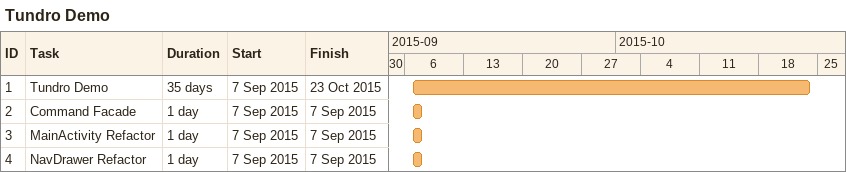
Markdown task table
Tundro Demo

| ID | Task | Duration | Start | Finish |
|---|---|---|---|---|
| 1 | Tundro Demo | 35d | 2015-09-07 | 2015-10-23 |
| 2 | Command Facade | 1d | 2015-09-07 | 2015-09-07 |
| 3 | MainActivity Refactor | 1d | 2015-09-07 | 2015-09-07 |
| 4 | NavDrawer Refactor | 1d | 2015-09-07 | 2015-09-07 |
